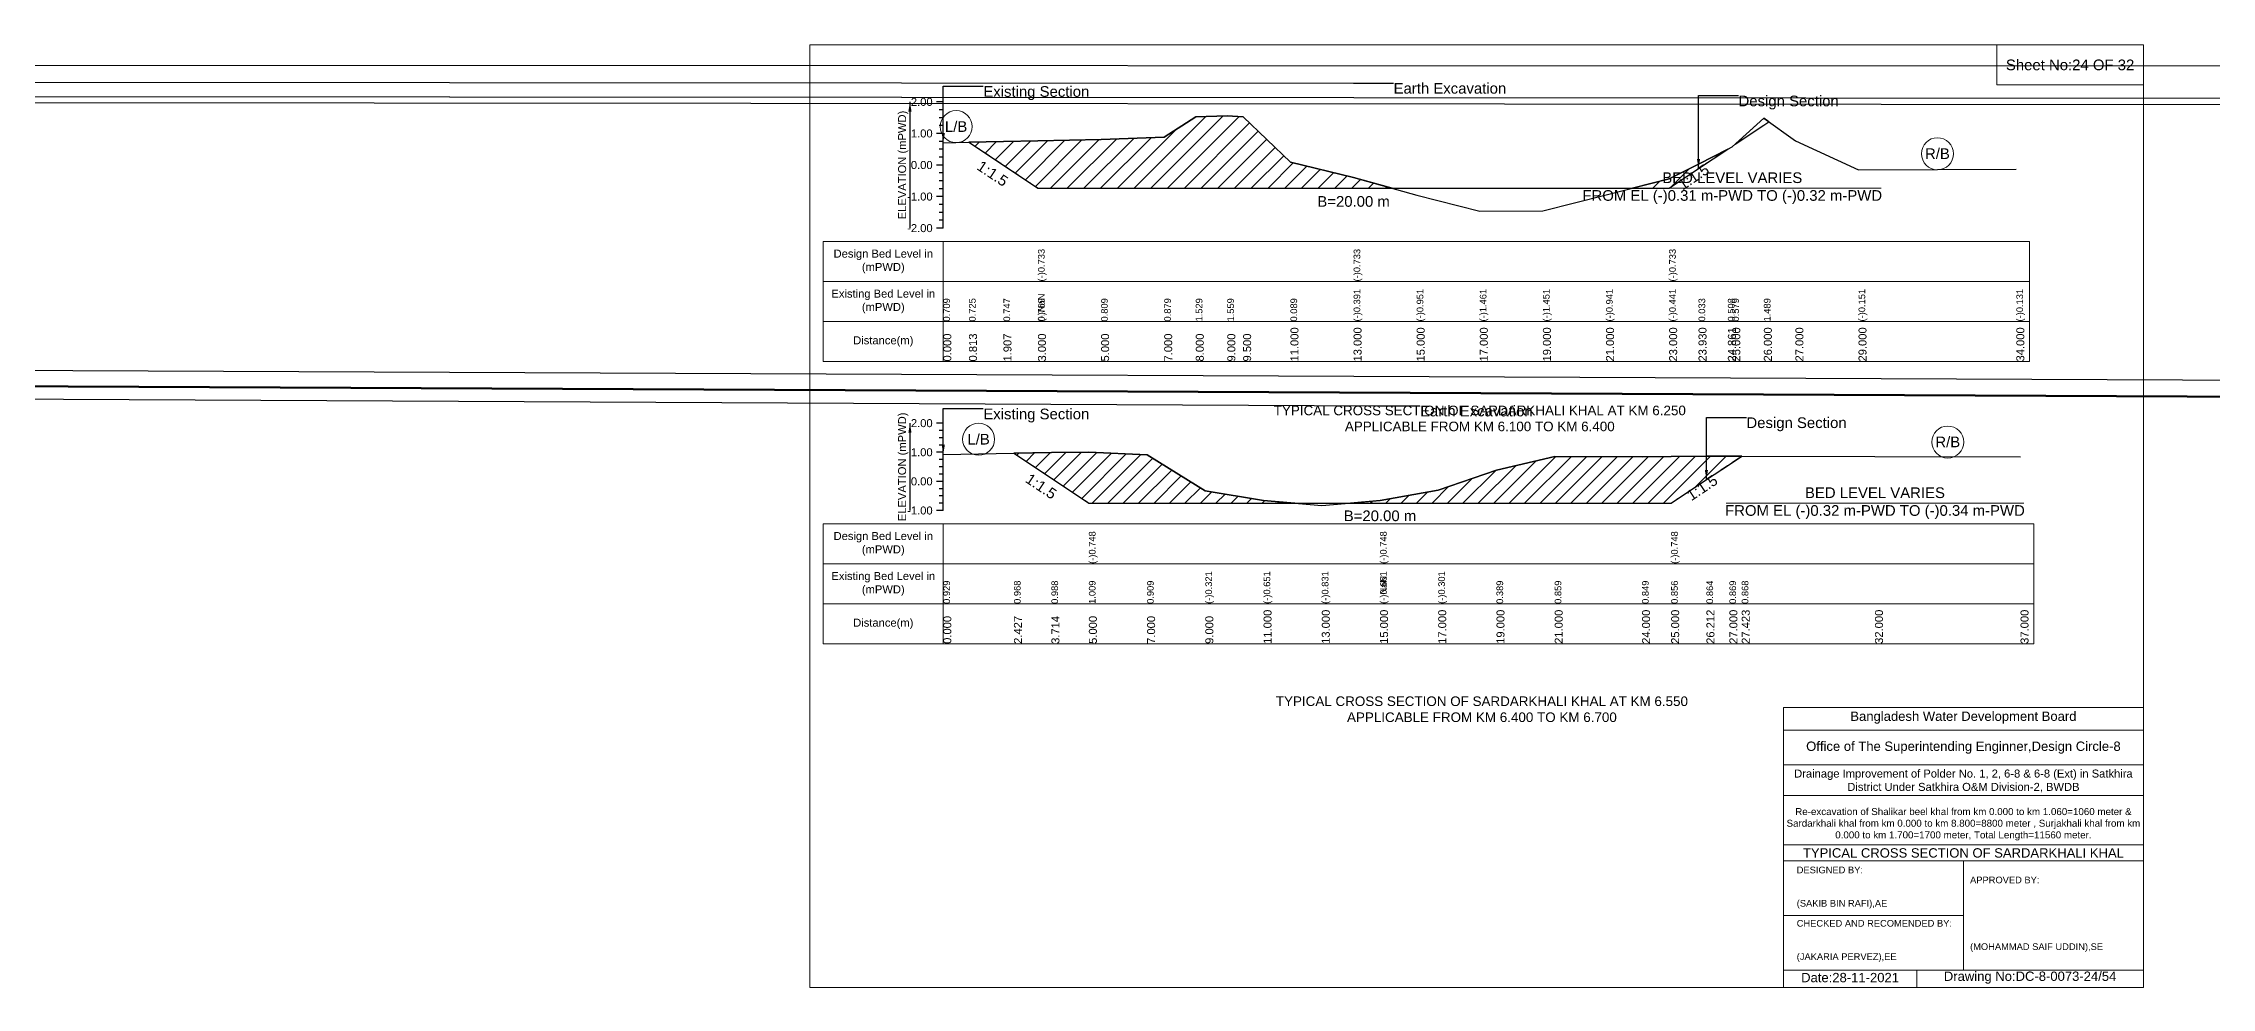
# Model space of a CAD drawing. Header units: inches. Extents: x 0 to 416000, y -4242 to 7.
# Drawn here: x 326551 to 336307, y -4242 to 7 of the extents above; entities that cross this region are included whole.
import ezdxf

# ---------------------------------------------------------------- set-up
doc = ezdxf.new("R2010")
doc.units = ezdxf.units.IN
doc.header["$LTSCALE"] = 7
doc.header["$MEASUREMENT"] = 0
doc.linetypes.add('DASHED', pattern=[0.75, 0.5, -0.25])
for name, color, linetype, lineweight in [('Cross section Data Border', 7, 'Continuous', 9), ('Cross Section Labels', 7, 'Continuous', 9), ('Design_Bed_Level for Xsection', 7, 'DASHED', 25), ('Existing_Bed_Level for Xsection', 7, 'Continuous', 25), ('Long Section Labels', 7, 'Continuous', 9)]:
    doc.layers.add(name, color=color, linetype=linetype, lineweight=lineweight)
doc.styles.get("Standard").update_dxf_attribs({"font": 'arial.ttf'})
doc.dimstyles.get("Standard").update_dxf_attribs({"dimtxt": 0.18, "dimasz": 0.18, "dimexe": 0.18, "dimexo": 0.0625, "dimgap": 0.09, "dimtad": 0, "dimtih": 1, "dimtoh": 1, "dimdec": 4, "dimzin": 0, "dimdsep": 46, "dimtxsty": 'Standard', "dimcen": 0.09, "dimadec": 0, "dimazin": 0, "dimtfac": 1, "dimtdec": 4, "dimtofl": 0, "dimtmove": 0, "dimatfit": 3, "dimfxl": 1, "dimtolj": 1, "dimtzin": 0, "dimarcsym": 0})

msp = doc.modelspace()

# ---------------------------------------------------------------- hatches: boundary and pattern name
at = {"layer": 'Existing_Bed_Level for Xsection'}
h = msp.add_hatch(dxfattribs=at)
h.set_pattern_fill('ANSI31', color=256, scale=426, style=0)
h.paths.add_polyline_path([(330715.5, -437.6), (330870.7, -541.1), (331026, -644.6), (331310, -644.6), (331594, -644.6), (331736, -644.6), (331878, -644.6), (331949, -644.6), (332162, -644.6), (332446, -644.6), (332619.2, -644.6), (332446, -596.1), (332162, -527.9), (331949, -323.4), (331878, -319.2), (331736, -323.4), (331594, -415.7), (331310, -425.7), (331026, -431.3), (330870.7, -434.4)])
h = msp.add_hatch(dxfattribs=at)
h.set_pattern_fill('ANSI31', color=256, scale=426, style=0)
h.paths.add_polyline_path([(334162.7, -446.7), (334292, -360.6), (334314.7, -345.4), (334292, -329.1)])
h = msp.add_hatch(dxfattribs=at)
h.set_pattern_fill('ANSI31', color=256, scale=426, style=0)
h.paths.add_polyline_path([(333700.4, -644.6), (333866, -644.6), (333998.1, -556.5), (334130.2, -468.4), (333998.1, -535.8), (333866, -603.2)])
h = msp.add_hatch(dxfattribs=at)
h.set_pattern_fill('ANSI31', color=256, scale=393, style=0)
h.paths.add_polyline_path([(330917.9, -1837.4), (331086.5, -1949.7), (331255, -2062.1), (331517, -2062.1), (331779, -2062.1), (332041, -2062.1), (332181.5, -2062.1), (332041, -2049.4), (331779, -2006.2), (331517, -1845.1), (331255, -1832), (331086.5, -1834.7)])
h = msp.add_hatch(dxfattribs=at)
h.set_pattern_fill('ANSI31', color=256, scale=393, style=0)
h.paths.add_polyline_path([(332431.7, -2062.1), (332565, -2062.1), (332827, -2062.1), (333089, -2062.1), (333351, -2062.1), (333744, -2062.1), (333875, -2062.1), (334033.7, -1956.2), (334137, -1887.4), (334192.5, -1850.4), (334137, -1850.3), (334033.7, -1851), (333875, -1852), (333744, -1852.9), (333351, -1851.6), (333089, -1913.2), (332827, -2003.6), (332565, -2050.7)])

# ---------------------------------------------------------------- linework, layer by layer
at = {"layer": 'Cross section Data Border'}
for points in [[(330000, 0), (336000, 0), (336000, -4242), (330000, -4242)], [(335340, 0), (336000, 0), (336000, -180), (335340, -180)], [(330060, -884.5), (335488, -884.5), (335488, -1424.5), (330060, -1424.5)], [(330060, -2155.1), (335507, -2155.1), (335507, -2695.1), (330060, -2695.1)]]:
    msp.add_lwpolyline(points, close=True, dxfattribs=at)
for points in [[(330600, -884.5), (330600, -1424.5)], [(330060, -1064.5), (335488, -1064.5)], [(330060, -1244.5), (335488, -1244.5)], [(330600, -2155.1), (330600, -2695.1)], [(330060, -2335.1), (335507, -2335.1)], [(330060, -2515.1), (335507, -2515.1)], [(334380, -4242), (334380, -2982), (336000, -2982)], [(334380, -3084), (336000, -3084)], [(334380, -3240), (336000, -3240)], [(334380, -3378), (336000, -3378)], [(334380, -3600), (336000, -3600)], [(334380, -3672), (336000, -3672)], [(335190, -3672), (335190, -4164)], [(334380, -3918), (335190, -3918)], [(334380, -4164), (336000, -4164)], [(334980, -4164), (334980, -4242)]]:
    msp.add_lwpolyline(points, dxfattribs=at)
at = {"layer": 'Cross Section Labels'}
for points in [[(333480.2, -644.6), (334819.8, -644.6)], [(334122.2, -2062.1), (335461.8, -2062.1)]]:
    msp.add_lwpolyline(points, dxfattribs=at)
for centre in [(330657.7, -367.7), (335073, -489.6), (330759, -1774.4), (335119.5, -1786.8)]:
    msp.add_circle(centre, 72, dxfattribs=at)
at = {"layer": 'Design_Bed_Level for Xsection'}
for points in [[(330715.5, -437.6), (330870.7, -541.1), (331026, -644.6), (332446, -644.6), (333866, -644.6), (333998.1, -556.5), (334130.2, -468.4)], [(330917.9, -1837.4), (331086.5, -1949.7), (331255, -2062.1), (332565, -2062.1), (333875, -2062.1), (334033.7, -1956.2), (334192.5, -1850.4)]]:
    msp.add_lwpolyline(points, dxfattribs=at)
at = {"layer": 'Existing_Bed_Level for Xsection'}
for points in [[(330600, -256.5), (330570, -256.5)], [(330600, -292), (330582, -292)], [(330600, -824.5), (330600, -682.5), (330600, -540.5), (330600, -398.5), (330600, -256.5)], [(330600, -327.5), (330582, -327.5)], [(330600, -363), (330582, -363)], [(330600, -439.9), (330715.5, -437.6), (330870.7, -434.4), (331026, -431.3), (331026, -431.3), (331310, -425.7), (331594, -415.7), (331736, -323.4), (331878, -319.2), (331949, -323.4), (332162, -527.9), (332446, -596.1), (332446, -596.1), (332730, -675.6), (333014, -748), (333298, -746.6), (333582, -674.2), (333866, -603.2), (333866, -603.2), (333998.1, -535.8), (334130.2, -468.4), (334150, -458.3), (334292, -329.1), (334434, -431.3), (334718, -562), (335428, -559.1)], [(330600, -398.5), (330570, -398.5)], [(330600, -434), (330582, -434)], [(330600, -469.5), (330582, -469.5)], [(330600, -540.5), (330570, -540.5)], [(330600, -505), (330582, -505)], [(330600, -576), (330582, -576)], [(330600, -682.5), (330570, -682.5)], [(330600, -611.5), (330582, -611.5)], [(330600, -647), (330582, -647)], [(330600, -718), (330582, -718)], [(330600, -753.5), (330582, -753.5)], [(330600, -824.5), (330570, -824.5)], [(330600, -789), (330582, -789)], [(330600, -1702.1), (330570, -1702.1)], [(330600, -1734.9), (330582, -1734.9)], [(330600, -2095.1), (330600, -1964.1), (330600, -1833.1), (330600, -1702.1)], [(330600, -1833.1), (330570, -1833.1)], [(330600, -1767.6), (330582, -1767.6)], [(330600, -1800.4), (330582, -1800.4)], [(330600, -1842.4), (330917.9, -1837.4), (331086.5, -1834.7), (331255, -1832), (331255, -1832), (331517, -1845.1), (331779, -2006.2), (332041, -2049.4), (332303, -2073), (332565, -2050.7), (332565, -2050.7), (332827, -2003.6), (333089, -1913.2), (333351, -1851.6), (333744, -1852.9), (333875, -1852), (333875, -1852), (334033.7, -1851), (334137, -1850.3), (334192.5, -1850.4), (334792, -1851.6), (335447, -1852.9)], [(330600, -1865.9), (330582, -1865.9)], [(330600, -1898.6), (330582, -1898.6)], [(330600, -1931.4), (330582, -1931.4)], [(330600, -1964.1), (330570, -1964.1)], [(330600, -1996.9), (330582, -1996.9)], [(330600, -2029.6), (330582, -2029.6)], [(330600, -2095.1), (330570, -2095.1)], [(330600, -2062.4), (330582, -2062.4)]]:
    msp.add_lwpolyline(points, dxfattribs=at)
for points in [[(330715.5, -437.6), (330870.7, -541.1), (331026, -644.6), (331026, -644.6), (331310, -644.6), (331594, -644.6), (331736, -644.6), (331878, -644.6), (331949, -644.6), (332162, -644.6), (332446, -644.6), (332446, -644.6), (332619.2, -644.6), (332446, -596.1), (332446, -596.1), (332162, -527.9), (331949, -323.4), (331878, -319.2), (331736, -323.4), (331594, -415.7), (331310, -425.7), (331026, -431.3), (331026, -431.3), (330870.7, -434.4)], [(334162.7, -446.7), (334292, -360.6), (334314.7, -345.4), (334292, -329.1)], [(333700.4, -644.6), (333866, -644.6), (333866, -644.6), (333998.1, -556.5), (334130.2, -468.4), (334130.2, -468.4), (334130.2, -468.4), (333998.1, -535.8), (333866, -603.2), (333866, -603.2)], [(330917.9, -1837.4), (331086.5, -1949.7), (331255, -2062.1), (331255, -2062.1), (331517, -2062.1), (331779, -2062.1), (332041, -2062.1), (332181.5, -2062.1), (332041, -2049.4), (331779, -2006.2), (331517, -1845.1), (331255, -1832), (331255, -1832), (331086.5, -1834.7)], [(332431.7, -2062.1), (332565, -2062.1), (332565, -2062.1), (332827, -2062.1), (333089, -2062.1), (333351, -2062.1), (333744, -2062.1), (333875, -2062.1), (333875, -2062.1), (334033.7, -1956.2), (334137, -1887.4), (334192.5, -1850.4), (334137, -1850.3), (334033.7, -1851), (333875, -1852), (333875, -1852), (333744, -1852.9), (333351, -1851.6), (333089, -1913.2), (332827, -2003.6), (332565, -2050.7), (332565, -2050.7)]]:
    msp.add_lwpolyline(points, close=True, dxfattribs=at)

# ---------------------------------------------------------------- texts
at = {"layer": 'Cross section Data Border', "attachment_point": 5}
for s, insert, char_height in [('Sheet No:24 OF 32', (335670, -90), 48), ('Bangladesh Water Development Board', (335190, -3027), 42), ('Office of The Superintending Enginner,Design Circle-8', (335190, -3162), 42)]:
    msp.add_mtext(s, dxfattribs=dict(at, insert=insert, char_height=char_height))
at = {"layer": 'Cross section Data Border'}
for s, insert, char_height, width, attachment_point in [('Design Bed Level in (mPWD)', (330330, -974.5), 36, 480, 5), ('Existing Bed Level in (mPWD)', (330330, -1154.5), 36, 480, 5), ('Distance(m)', (330330, -1334.5), 36, 480, 5), ('Design Bed Level in (mPWD)', (330330, -2245.1), 36, 480, 5), ('Existing Bed Level in (mPWD)', (330330, -2425.1), 36, 480, 5), ('Distance(m)', (330330, -2605.1), 36, 480, 5), ('Drainage Improvement of Polder No. 1, 2, 6-8 & 6-8 (Ext) in Satkhira District Under Satkhira O&M Division-2, BWDB', (335190, -3312), 36, 1680, 5), ('Re-excavation of Shalikar beel khal from km 0.000 to km 1.060=1060 meter & Sardarkhali khal from km 0.000 to km 8.800=8800 meter , Surjakhali khal from km 0.000 to km 1.700=1700 meter, Total Length=11560 meter.', (335190, -3507), 31.4683, 1620, 5), ('DESIGNED BY:^J^J^J(SAKIB BIN RAFI),AE', (334440, -3792), 30, 840, 4), ('TYPICAL CROSS SECTION OF SARDARKHALI KHAL', (335190, -3636), 42, 1680, 5), ('APPROVED BY:^J^J^J^J^J^J(MOHAMMAD SAIF UDDIN),SE', (335220, -3912), 30, 840, 4), ('CHECKED AND RECOMENDED BY:^J^J^J(JAKARIA PERVEZ),EE', (334440, -4032), 30, 840, 4), ('Date:28-11-2021', (334680, -4197), 42, 840, 5), ('Drawing No:DC-8-0073-24/54', (335490, -4197), 42, 1320, 5)]:
    msp.add_mtext(s, dxfattribs=dict(at, insert=insert, char_height=char_height, width=width, attachment_point=attachment_point))
at = {"layer": 'Cross Section Labels'}
for s, insert, char_height, attachment_point in [('Existing Section', (330780, -185.5), 48, 1), ('Earth Excavation', (332626, -171.3), 48, 1), ('Design Section', (334178.1, -228.1), 48, 1), ('L/B', (330657.7, -367.7), 48, 5), ('R/B', (335073, -489.6), 48, 5), ('BED LEVEL VARIES ^JFROM EL (-)0.31 m-PWD TO (-)0.32 m-PWD', (334150, -644.6), 48, 5), ('B=20.00 m', (332446, -680.1), 48, 2), ('Existing Section', (330780, -1636.6), 48, 1), ('TYPICAL CROSS SECTION OF SARDARKHALI KHAL AT KM 6.250^JAPPLICABLE FROM KM 6.100 TO KM 6.400', (333014, -1681), 43.2, 5), ('Earth Excavation', (332745, -1623.5), 48, 1), ('L/B', (330759, -1774.4), 48, 5), ('Design Section', (334213.7, -1675.9), 48, 1), ('R/B', (335119.5, -1786.8), 48, 5), ('BED LEVEL VARIES ^JFROM EL (-)0.32 m-PWD TO (-)0.34 m-PWD', (334792, -2062.1), 48, 5), ('B=20.00 m', (332565, -2094.8), 48, 2), ('TYPICAL CROSS SECTION OF SARDARKHALI KHAL AT KM 6.550^JAPPLICABLE FROM KM 6.400 TO KM 6.700', (333023.5, -2989.5), 43.2, 5)]:
    msp.add_mtext(s, dxfattribs=dict(at, insert=insert, char_height=char_height, attachment_point=attachment_point))
at = {"layer": 'Cross Section Labels', "char_height": 48, "attachment_point": 2}
for insert, rotation in [((330835.2, -558.8), 326.30993), ((333962.6, -574.2), 33.69007), ((331053.7, -1966.1), 326.30993), ((334001, -1972.6), 33.69007)]:
    msp.add_mtext('1:1.5', dxfattribs=dict(at, insert=insert, rotation=rotation))
at = {"layer": 'Existing_Bed_Level for Xsection', "char_height": 36, "attachment_point": 6}
for s, insert in [('2.00', (330552, -256.5)), ('1.00', (330552, -398.5)), ('0.00', (330552, -540.5)), ('-1.00', (330552, -682.5)), ('-2.00', (330552, -824.5)), ('2.00', (330552, -1702.1)), ('1.00', (330552, -1833.1)), ('0.00', (330552, -1964.1)), ('-1.00', (330552, -2095.1))]:
    msp.add_mtext(s, dxfattribs=dict(at, insert=insert))
at = {"layer": 'Existing_Bed_Level for Xsection', "char_height": 36, "attachment_point": 5, "rotation": 90}
for insert in [(330420, -540.5), (330420, -1898.6)]:
    msp.add_mtext('ELEVATION (mPWD)', dxfattribs=dict(at, insert=insert))
at = {"layer": 'Long Section Labels', "attachment_point": 1, "rotation": 90}
for s, insert, char_height in [('(-)0.733', (331026, -1064.5), 30), ('(-)0.733', (332446, -1064.5), 30), ('(-)0.733', (333866, -1064.5), 30), ('0.709', (330600, -1244.5), 30), ('0.725', (330715.5, -1244.5), 30), ('0.747', (330870.7, -1244.5), 30), ('(-)NaN', (331026, -1244.5), 30), ('(-)NaN', (331026, -1244.5), 30), ('(-)NaN', (331026, -1244.5), 30), ('0.769', (331026, -1244.5), 30), ('0.769', (331026, -1244.5), 30), ('0.769', (331026, -1244.5), 30), ('0.809', (331310, -1244.5), 30), ('0.879', (331594, -1244.5), 30), ('1.529', (331736, -1244.5), 30), ('1.529', (331736, -1244.5), 30), ('1.559', (331878, -1244.5), 30), ('0.089', (332162, -1244.5), 30), ('(-)0.391', (332446, -1244.5), 30), ('(-)0.391', (332446, -1244.5), 30), ('(-)0.951', (332730, -1244.5), 30), ('(-)1.461', (333014, -1244.5), 30), ('(-)1.451', (333298, -1244.5), 30), ('(-)0.941', (333582, -1244.5), 30), ('(-)0.441', (333866, -1244.5), 30), ('(-)0.441', (333866, -1244.5), 30), ('0.033', (333998.1, -1244.5), 30), ('0.508', (334130.2, -1244.5), 30), ('0.579', (334150, -1244.5), 30), ('1.489', (334292, -1244.5), 30), ('(-)0.151', (334718, -1244.5), 30), ('(-)0.131', (335428, -1244.5), 30), ('0.000', (330600, -1424.5), 36), ('0.813', (330715.5, -1424.5), 36), ('1.907', (330870.7, -1424.5), 36), ('3.000', (331026, -1424.5), 36), ('3.000', (331026, -1424.5), 36), ('3.000', (331026, -1424.5), 36), ('5.000', (331310, -1424.5), 36), ('7.000', (331594, -1424.5), 36), ('8.000', (331736, -1424.5), 36), ('9.000', (331878, -1424.5), 36), ('9.500', (331949, -1424.5), 36), ('11.000', (332162, -1424.5), 36), ('13.000', (332446, -1424.5), 36), ('13.000', (332446, -1424.5), 36), ('13.000', (332446, -1424.5), 36), ('15.000', (332730, -1424.5), 36), ('17.000', (333014, -1424.5), 36), ('19.000', (333298, -1424.5), 36), ('21.000', (333582, -1424.5), 36), ('23.000', (333866, -1424.5), 36), ('23.000', (333866, -1424.5), 36), ('23.000', (333866, -1424.5), 36), ('23.930', (333998.1, -1424.5), 36), ('24.861', (334130.2, -1424.5), 36), ('25.000', (334150, -1424.5), 36), ('26.000', (334292, -1424.5), 36), ('27.000', (334434, -1424.5), 36), ('29.000', (334718, -1424.5), 36), ('34.000', (335428, -1424.5), 36), ('(-)0.748', (331255, -2335.1), 30), ('(-)0.748', (332565, -2335.1), 30), ('(-)0.748', (333875, -2335.1), 30), ('0.929', (330600, -2515.1), 30), ('0.968', (330917.9, -2515.1), 30), ('0.988', (331086.5, -2515.1), 30), ('1.009', (331255, -2515.1), 30), ('1.009', (331255, -2515.1), 30), ('1.009', (331255, -2515.1), 30), ('0.909', (331517, -2515.1), 30), ('(-)0.321', (331779, -2515.1), 30), ('(-)0.651', (332041, -2515.1), 30), ('(-)0.831', (332303, -2515.1), 30), ('(-)0.661', (332565, -2515.1), 30), ('(-)0.661', (332565, -2515.1), 30), ('(-)NaN', (332565, -2515.1), 30), ('(-)0.301', (332827, -2515.1), 30), ('0.389', (333089, -2515.1), 30), ('0.859', (333351, -2515.1), 30), ('0.859', (333351, -2515.1), 30), ('0.849', (333744, -2515.1), 30), ('0.849', (333744, -2515.1), 30), ('0.856', (333875, -2515.1), 30), ('0.856', (333875, -2515.1), 30), ('0.856', (333875, -2515.1), 30), ('0.864', (334033.7, -2515.1), 30), ('0.869', (334137, -2515.1), 30), ('0.868', (334192.5, -2515.1), 30), ('0.000', (330600, -2695.1), 36), ('2.427', (330917.9, -2695.1), 36), ('3.714', (331086.5, -2695.1), 36), ('5.000', (331255, -2695.1), 36), ('5.000', (331255, -2695.1), 36), ('5.000', (331255, -2695.1), 36), ('7.000', (331517, -2695.1), 36), ('9.000', (331779, -2695.1), 36), ('11.000', (332041, -2695.1), 36), ('13.000', (332303, -2695.1), 36), ('15.000', (332565, -2695.1), 36), ('15.000', (332565, -2695.1), 36), ('15.000', (332565, -2695.1), 36), ('17.000', (332827, -2695.1), 36), ('19.000', (333089, -2695.1), 36), ('21.000', (333351, -2695.1), 36), ('24.000', (333744, -2695.1), 36), ('25.000', (333875, -2695.1), 36), ('25.000', (333875, -2695.1), 36), ('25.000', (333875, -2695.1), 36), ('26.212', (334033.7, -2695.1), 36), ('27.000', (334137, -2695.1), 36), ('27.423', (334192.5, -2695.1), 36), ('32.000', (334792, -2695.1), 36), ('37.000', (335447, -2695.1), 36)]:
    msp.add_mtext(s, dxfattribs=dict(at, insert=insert, char_height=char_height))

# ---------------------------------------------------------------- leaders
at = {"layer": 'Cross Section Labels', "annotation_type": 0, "has_hookline": 1, "hookline_direction": 0}
for points, text_width in [([(0, 0), (332446, -171.3), (332625.9, -171.3)], 497), ([(0, 0), (342778, -95.2), (342957.9, -95.2)], 497), ([(0, 0), (383141, -273.2), (383320.9, -273.2)], 497), ([(0, 0), (392544, -311.8), (392723.9, -311.8)], 497), ([(0, 0), (402652, -286.9), (402831.9, -286.9)], 497), ([(0, 0), (332565, -1623.5), (332744.9, -1623.5)], 497), ([(0, 0), (342899, -1610.9), (343078.9, -1610.9)], 497), ([(0, 0), (372584, -1670.8), (372763.9, -1670.8)], 497), ([(0, 0), (382536, -1802.2), (382715.9, -1802.2)], 497), ([(330600, -439.9), (330600, -185.5), (330779.9, -185.5)], 467.2), ([(333998.1, -556.5), (333998.1, -228.1), (334178, -228.1)], 441.2), ([(330600, -1842.4), (330600, -1636.6), (330779.9, -1636.6)], 467.2), ([(334033.7, -1956.2), (334033.7, -1675.9), (334213.6, -1675.9)], 441.2)]:
    msp.add_leader(points, dimstyle='Standard', override={"dimasz": 43.2}, dxfattribs=dict(at, text_width=text_width))
at = {"layer": 'Existing_Bed_Level for Xsection'}
for points in [[(330450, -256.5), (330450, -824.5)], [(330450, -1702.1), (330450, -2095.1)]]:
    msp.add_leader(points, dimstyle='Standard', override={"dimasz": 43.2}, dxfattribs=at)

doc.saveas('drawing.dxf')
